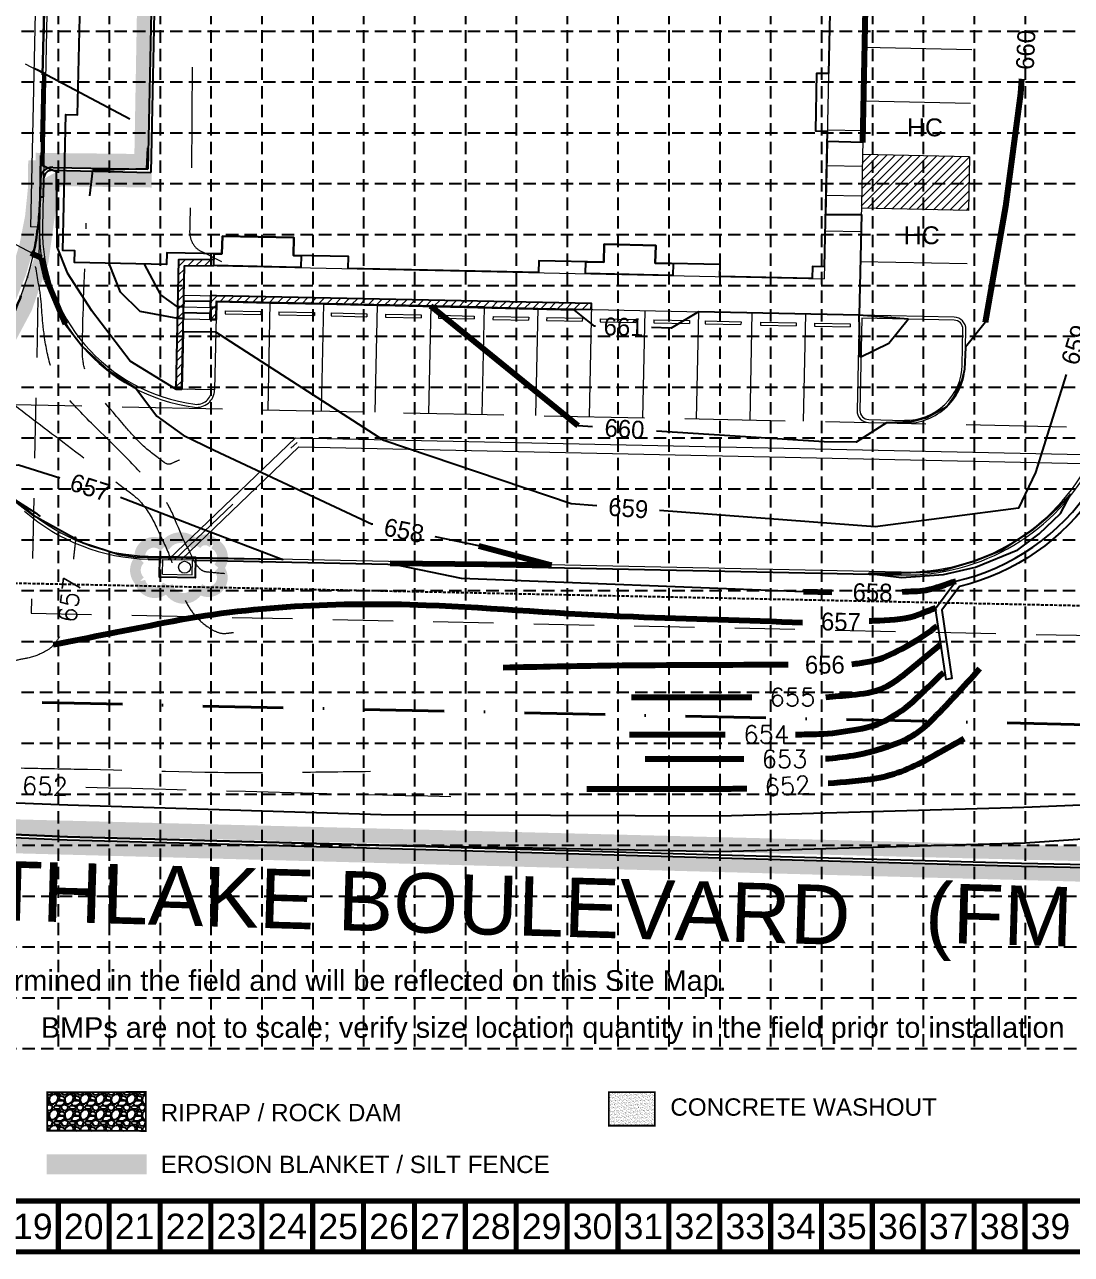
# Model space of a CAD drawing. Header units: inches. Extents: x 74800 to 81377, y 79369 to 83483.
# Drawn here: x 76789 to 78900, y 79369 to 81850 of the extents above; entities that cross this region are included whole.
import ezdxf
from ezdxf.enums import TextEntityAlignment as Align

# ---------------------------------------------------------------- set-up
doc = ezdxf.new("R2010")
doc.units = ezdxf.units.IN
doc.header["$MEASUREMENT"] = 0
for name, pattern in [('ACAD_ISO02W100', [15, 12, -3]), ('DASHED', [9, 6, -3]), ('DGN_STYLE_2', [202.669512, 121.601707, -81.067805]), ('DGN_STYLE_3', [283.737317, 202.669512, -81.067805]), ('DGN_STYLE_4', [324.473889, 162.13561, -81.067805, 0.20267, -81.067805]), ('HIDDEN', [0.375, 0.25, -0.125]), ('HIDDENX2', [9, 6, -3])]:
    doc.linetypes.add(name, pattern=pattern)
for name, color, linetype in [('021-043_BASETOPO_-_BLDGLIN', 3, 'Continuous'), ('021-043_BASETOPO_-_ESMT', 1, 'Continuous'), ('1 PROPOSED CONTOURS', 35, 'Continuous'), ('3', 1, 'Continuous'), ('8-LINES', 3, 'Continuous'), ('BASE', 7, 'Continuous'), ('FIRELANE', 7, 'Continuous'), ('GRID', 254, 'HIDDEN'), ('INLETS', 7, 'Continuous'), ('LEGEND', 7, 'Continuous'), ('LIMITS', 1, 'Continuous'), ('new', 250, 'Continuous'), ('PIPES', 7, 'Continuous'), ('PROP', 3, 'Continuous'), ('SILT FENCE', 200, 'Continuous'), ('SITE', 7, 'Continuous')]:
    doc.layers.add(name, color=color, linetype=linetype)
doc.styles.add("L200'", font='ARIAL.TTF', dxfattribs={"height": 0.001969})
doc.styles.add('ROMANS', font='romans.shx')
doc.styles.get("Standard").update_dxf_attribs({"font": 'ARIAL.TTF'})

msp = doc.modelspace()

# ---------------------------------------------------------------- hatches: boundary and pattern name
at = {"layer": 'BASE'}
h = msp.add_hatch(dxfattribs=at)
h.set_pattern_fill('AR-SAND', color=30, scale=2.706013, style=0)
h.set_pattern_definition([(37.5, (80257.2874, 79425.694), (-0.170461, 5.2140104), [0, -4.11314, 0, -4.600222, 0, -4.397271]), (7.5, (80257.2874, 79425.694), (4.78904, 7.636764), [0, -2.218931, 0, -3.707238, 0, -1.420657]), (327.5, (80253.959, 79425.694), (8.426909, 0.0153135), [0, -1.3530066, 0, -4.870824, 0, -6.359131]), (317.5, (80253.959, 79425.694), (8.134618, 2.375002), [0, -0.676503, 0, -3.1930955, 0, -3.653118])])
h.paths.add_polyline_path([(78060.1, 79628.6), (78060.1, 79696.3), (77967.4, 79696.3), (77967.4, 79628.6)])
at = {"layer": 'LEGEND', "linetype": 'ACAD_ISO02W100'}
h = msp.add_hatch(dxfattribs=at)
h.set_pattern_fill('GRAVEL', color=240, scale=31.264477, style=0)
h.set_pattern_definition([(228.0128, (74610.1659, 78039.5174), (-250.1157623, -281.3803367), [4.2062, -416.41432]), (184.9697, (74607.3521, 78036.391), (375.1737593, 31.2642054), [7.21797, -714.57855]), (132.5104, (74600.1612, 78035.7657), (312.6444818, -343.9095204), [5.08948, -503.85932]), (267.2737, (74587.9681, 78027.9496), (31.2643527, 625.2895532), [6.57298, -650.725]), (292.8337, (74587.6555, 78021.384), (-156.3226957, 375.1736142), [6.44533, -638.08838]), (357.2737, (74590.1566, 78015.4438), (-625.2895532, 31.2643527), [6.57298, -650.725]), (37.6942, (74596.7222, 78015.1311), (-406.43843326, -312.64447202), [8.69243, -860.55001]), (72.2553, (74603.6003, 78020.4461), (218.8516769, 687.81838057), [8.20655, -812.44874]), (121.4296, (74606.1015, 78028.2622), (-250.116075, 406.4380484), [6.59524, -652.92962]), (175.2364, (74602.6624, 78033.8898), (343.9092788, -31.2642125), [7.5295, -368.9447]), (222.3974, (74595.1589, 78034.5151), (-375.17395623, -343.90900165), [9.73726, -963.98935]), (138.8141, (74618.92, 78027.637), (-218.8514325, 187.5867792), [3.32345, -329.02248]), (171.4692, (74616.4188, 78029.8254), (406.43815, -62.5292017), [6.32283, -625.96207]), (225, (74610.166, 78030.763), (-3e-15, -31.26449), [4.42145, -39.79318]), (203.1986, (74607.9774, 78034.515), (156.3223776, 62.528996), [2.38104, -235.72212]), (291.8014, (74605.789, 78033.577), (-31.264474, 93.79344), [3.36728, -164.9971]), (30.9638, (74607.0394, 78030.451), (93.79337, 62.529032), [5.46906, -176.8326]), (161.5651, (74611.729, 78033.265), (62.528968, -31.264427), [3.95467, -94.9123]), (16.3895, (74587.6555, 78033.5772), (312.6448407, 93.7932037), [5.54007, -548.46788]), (70.3462, (74592.9704, 78035.1404), (-125.0577602, -343.909316), [4.6478, -460.13207]), (293.1986, (74611.729, 78039.5174), (-62.528996, 156.3223776), [4.76205, -233.3411]), (343.6105, (74613.605, 78035.1404), (-312.6448407, 93.7932037), [5.54007, -548.46788]), (339.444, (74587.6555, 78014.1932), (-156.3224437, 62.5288292), [5.34247, -261.78134]), (294.7751, (74592.6578, 78012.3173), (-156.3221418, 343.9093562), [4.47639, -443.1628]), (66.8014, (74612.0417, 78008.253), (62.528996, 156.3223776), [4.76205, -233.3411]), (17.354, (74613.9176, 78012.63), (-406.4382667, -125.0577369), [5.2409, -518.84726]), (69.444, (74596.722, 78008.253), (-62.5288292, -156.3224437), [2.67124, -264.45258]), (101.3099, (74610.166, 78008.253), (-31.264403, 125.057932), [1.59418, -157.824]), (165.9638, (74609.853, 78009.816), (93.793449, -31.264416), [6.44533, -122.4614]), (186.009, (74603.6003, 78011.3794), (312.6447642, 31.2644559), [5.97308, -591.33391]), (303.6901, (74607.039, 78027.637), (-31.26452, 62.52894), [4.50903, -108.21664]), (353.1572, (74609.5406, 78023.8852), (531.49609256, -62.52920445), [7.8722, -779.34723]), (60.9454, (74617.3567, 78022.9473), (-125.0579097, -218.8513524), [3.21887, -318.66862]), (90, (74618.92, 78025.76), (-31.26448, 31.26448), [1.87587, -29.3886]), (120.2564, (74602.975, 78012.3173), (125.057749, -218.8514172), [4.3434, -429.9966]), (48.0128, (74600.7865, 78016.069), (250.1157623, 281.3803367), [8.4124, -412.20813]), (0, (74606.414, 78022.322), (31.26448, 31.26448), [8.12876, -23.1357]), (325.3048, (74614.543, 78022.322), (-312.6445925, 218.8516096), [4.94335, -489.39143]), (254.0546, (74618.6073, 78019.508), (-31.264474, -125.057913), [4.55217, -223.05666]), (207.646, (74617.3567, 78015.1311), (-594.0249357, -312.64501315), [7.41171, -733.76083]), (175.4261, (74610.7912, 78011.692), (-406.43822106, 31.26431466), [7.8411, -776.26802])])
h.paths.add_polyline_path([(76834.7, 79618.5), (77033.7, 79618.1), (77033.7, 79696.3), (76834.7, 79696)])
at = {"layer": 'SITE', "linetype": 'Continuous', "lineweight": 0}
h = msp.add_hatch(dxfattribs=at)
h.set_pattern_fill('_USER', style=0)
h.set_pattern_definition([(45, (78601.164, 81523.419), (-8.4853, 8.4853), [])])
h.paths.add_polyline_path([(78692.4, 81474.7), (78694.7, 81582.7), (78478.7, 81587.3), (78476.4, 81479.3)])
h = msp.add_hatch(dxfattribs=at)
h.set_pattern_fill('_USER', style=0)
h.set_pattern_definition([(45, (77104.141, 81298.092), (-8.4853, 8.4853), [])])
h.paths.add_polyline_path([(77109.7, 81268.1), (77109.9, 81280.1), (77110.2, 81292), (77110.4, 81304), (77111.7, 81363.2), (77170.7, 81363.4), (77170.9, 81375.4), (77099.9, 81375.1), (77094.4, 81114.3), (77106.4, 81114.1)])
h = msp.add_hatch(dxfattribs=at)
h.set_pattern_fill('_USER', style=0)
h.set_pattern_definition([(45, (77172.21, 81297.086), (-8.48528, 8.48528), [])])
h.paths.add_polyline_path([(77163.4, 81254.9), (77175.4, 81254.7), (77176.2, 81290.7), (77284.1, 81288.4), (77392.1, 81286.1), (77500.1, 81283.8), (77608.1, 81281.5), (77716, 81279.3), (77824, 81277), (77932, 81274.7), (77932.2, 81286.7), (77176.4, 81302.7), (77164.4, 81302.9), (77164.2, 81290.9), (77163.9, 81278.9), (77163.7, 81266.9)])

# ---------------------------------------------------------------- linework, layer by layer
at = {"layer": '021-043_BASETOPO_-_BLDGLIN', "color": 7, "linetype": 'DGN_STYLE_3', "lineweight": 0}
msp.add_line((75851.2, 81102.6), (79266, 81030.5), dxfattribs=at)
at = {"layer": '021-043_BASETOPO_-_ESMT', "color": 7, "linetype": 'DGN_STYLE_2', "lineweight": 13}
for p, q in [((76820.5, 81502), (76802.8, 80662.4)), ((76802.8, 80662.4), (79362.2, 80608.4))]:
    msp.add_line(p, q, dxfattribs=at)
at = {"layer": '1 PROPOSED CONTOURS', "color": 35, "linetype": 'Continuous', "lineweight": 80}
for p, q in [((78485.1, 81914.8), (78479, 81611.8)), ((78799.3, 81739.9), (78797.5, 81710.8)), ((78797.5, 81710.8), (78767.4, 81482.6)), ((78767.4, 81482.6), (78726.4, 81248.3)), ((76823.3, 81378.4), (76802.3, 81388.4)), ((76823.3, 81378.4), (76833.3, 81334.7)), ((76833.3, 81334.7), (76871.3, 81245.1)), ((77905.2, 81040.1), (77608.1, 81281.5)), ((77705.1, 80798), (77852, 80759.3)), ((77852, 80759.3), (77526.5, 80762.6)), ((78359.8, 80705.8), (78417.1, 80705)), ((78013.3, 80492.8), (78255.5, 80492.8)), ((78009.2, 80417.7), (78201.7, 80417.7))]:
    msp.add_line(p, q, dxfattribs=at)
at = {"layer": '1 PROPOSED CONTOURS', "color": 35, "linetype": 'DGN_STYLE_3', "lineweight": 0}
for p, q in [((76790.2, 81770.6), (76825.8, 81751.7)), ((76712.8, 81437), (76806.9, 81387))]:
    msp.add_line(p, q, dxfattribs=at)
at = {"layer": '1 PROPOSED CONTOURS', "color": 35, "linetype": 'Continuous', "flags": 128}
for points in [[(76808.4, 81761.5), (76828.7, 81752.3), (76825, 81566.3), (76853.1, 81553.5)], [(78479, 81611.8), (78407.6, 81613.5), (78404.3, 81466.7), (78407.6, 81466.8), (78476.9, 81466.8)], [(76853.1, 81553.5), (76854, 81401.1), (76874.8, 81348.6), (76923.9, 81272.9)], [(78476.9, 81466.8), (78471.9, 81263.3), (78471.9, 81263.3)], [(76982.7, 81309.9), (76982.7, 81309.9), (76960, 81367.5)], [(77176.2, 81290.7), (77175.9, 81278.8), (77163.9, 81278.9), (77164.2, 81290.9), (77110.2, 81292), (77109.9, 81280.1), (77097.7, 81280.2), (77063.7, 81304.6), (77030.7, 81366.1)], [(77716, 81279.3), (77176.2, 81290.7), (77175.4, 81254.7), (77163.4, 81254.9), (77163.7, 81266.9), (77163.7, 81266.9), (77109.7, 81268.1), (77109.4, 81256.5), (77098.3, 81256.7), (77022.5, 81271), (76982.7, 81309.9)], [(77940.5, 81241), (77938.6, 81241.1), (77898.1, 81273.8), (77175, 81290.7)], [(77106.4, 81114.1), (77094.4, 81114.3), (77001.8, 81170.8), (76923.9, 81272.9)], [(78474.3, 81178.7), (78471.9, 81263.3), (78147.9, 81270.2), (78092.9, 81237.4), (78053.6, 81238.3)], [(76871.3, 81245.1), (76905.5, 81200.8), (76959.7, 81150.5), (77013.2, 81117.1), (77055.7, 81059.9), (77109.1, 81021.7)], [(78726.4, 81248.3), (78686.6, 81198.8), (78684.5, 81153.7), (78678.9, 81132.1), (78662.6, 81097.1), (78648.9, 81078.7), (78608.3, 81056.3), (78577.2, 81048.5), (78527.3, 81046.1), (78465.8, 81007.5), (78401.9, 81007.6), (78063.3, 81029.7)], [(78474.3, 81178.7), (78531.9, 81207.2), (78570.7, 81255.2), (78471.9, 81263.3)], [(77513.9, 81010.6), (77175, 81229.3), (77108.9, 81229.8), (77106.4, 81114.1)], [(78889.4, 81144), (78827.7, 80945.8), (78793.6, 80874), (78504.4, 80836.2), (78069.8, 80869.1)], [(77109.1, 81021.7), (77171.3, 80991.3), (77489.9, 80842.1)], [(77934.7, 81038.2), (77905.2, 81040.1)], [(77943.4, 80878.7), (77891.4, 80882.6), (77513.9, 81010.6)], [(76982.3, 80896.4), (77137.4, 80836.5), (77309.9, 80770.7), (77065.1, 80773.7), (77060, 80773.8), (77012.9, 80775.1), (76979.9, 80780.3), (76907.3, 80803.4), (76808.2, 80858.6), (76747.9, 80905), (76649.3, 80953.9), (76776.9, 80961.7), (76860.2, 80935.2)], [(78823.1, 80830.9), (78757.7, 80788.1), (78705.7, 80766.9), (78642.1, 80748.1), (78614.5, 80745.3), (78557.8, 80743.3), (78491.5, 80742.1), (78557.5, 80734.1), (78642.1, 80740.2), (78706.6, 80755), (78792.2, 80790.4), (78835, 80822.2), (78878.3, 80863.6), (78899, 80902.8)], [(78823.1, 80830.9), (78851.2, 80854.4), (78874.2, 80876.1), (78899, 80902.8)], [(77491.4, 80841.8), (77489.9, 80842.1)], [(77705.1, 80798), (77617, 80816.1)], [(77526.5, 80762.6), (77669.7, 80733.1), (78359.8, 80705.8)]]:
    msp.add_lwpolyline(points, dxfattribs=at)
at = {"layer": '1 PROPOSED CONTOURS', "color": 35, "linetype": 'DGN_STYLE_3', "flags": 128}
for points in [[(76822.7, 81754.5), (77038.9, 81639.9), (77035.2, 81558.6), (76926.2, 81554.9), (76913.2, 81444)], [(76747.4, 81098.6), (76608.7, 81100), (76656, 80948.2), (76713.5, 80924.7), (76763.3, 80895.3), (76811.3, 80864.6), (76847.2, 80838.4), (76892.7, 80814.9)]]:
    msp.add_lwpolyline(points, dxfattribs=at)
at = {"layer": '1 PROPOSED CONTOURS', "color": 35, "linetype": 'DGN_STYLE_3', "lineweight": 0}
for points, knots in [([(77127.1, 81763.6), (77126.6, 81691.2), (77126.2, 81618.9), (77125.7, 81546.5), (77125.5, 81507.9), (77122.1, 81469.4), (77122.1, 81430.8), (77122, 81416.9), (77129.8, 81400.4), (77142.2, 81394.1), (77156.9, 81386.6), (77171.6, 81379.1), (77186.3, 81371.7)], [0, 0, 0, 0, 0.511964, 0.511964, 0.511964, 0.784733, 0.784733, 0.784733, 0.88351, 0.88351, 0.88351, 1, 1, 1, 1]), ([(77101.9, 80971.5), (77096.1, 80968.9), (77090.3, 80966.3), (77084.5, 80963.6), (77075.7, 80959.7), (77067, 80969.6), (77058.4, 80975.8), (77029.3, 80996.7), (77010.2, 81016.9), (76988.8, 81042.8), (76952.5, 81086.7), (76906.6, 81129.3), (76906.1, 81183.8), (76905.3, 81269), (76912.1, 81354.3), (76913.1, 81439.5), (76913.1, 81442.7), (76913.1, 81445.8), (76913.2, 81448.9)], [0, 0, 0, 0, 0.033296, 0.033296, 0.033296, 0.083556, 0.083556, 0.083556, 0.252128, 0.252128, 0.252128, 0.537241, 0.537241, 0.537241, 0.983748, 0.983748, 0.983748, 1, 1, 1, 1]), ([(77193.2, 80741.8), (77181, 80743), (77168.9, 80744.1), (77156.7, 80745.3), (77135.5, 80747.3), (77128.4, 80777.1), (77117.5, 80795.7), (77098.1, 80829.2), (77090.9, 80869.1), (77066.2, 80898.4), (77048.4, 80919.5), (77029.3, 80939.2), (77010.5, 80959.3), (76965.7, 81007.1), (76916.6, 81048.7), (76873.1, 81100.2), (76842.5, 81136.4), (76834.1, 81185), (76827.8, 81230.7), (76823.8, 81259.7), (76824.2, 81289), (76819.1, 81317.7), (76815.1, 81340.8), (76811, 81363.9), (76806.9, 81387)], [0, 0, 0, 0, 0.046425, 0.046425, 0.046425, 0.127203, 0.127203, 0.127203, 0.272373, 0.272373, 0.272373, 0.37674, 0.37674, 0.37674, 0.625746, 0.625746, 0.625746, 0.800439, 0.800439, 0.800439, 0.911025, 0.911025, 0.911025, 1, 1, 1, 1]), ([(76747.4, 81098.6), (76786.9, 81068.4), (76826.5, 81038.2), (76866.1, 81008), (76913.5, 80971.8), (76961.4, 80936.6), (77008.8, 80900.1), (77040.8, 80875.4), (77055.3, 80833.9), (77073.2, 80797.5), (77090.3, 80762.4), (77095.4, 80723.2), (77113.2, 80687.9), (77123.2, 80668), (77135.5, 80651.8), (77154.9, 80637.4), (77168.2, 80627.6), (77181.9, 80619.9), (77196.7, 80621.7), (77201.3, 80622.3), (77206, 80622.9), (77210.6, 80623.5)], [0, 0, 0, 0, 0.216384, 0.216384, 0.216384, 0.475535, 0.475535, 0.475535, 0.651096, 0.651096, 0.651096, 0.820166, 0.820166, 0.820166, 0.91506, 0.91506, 0.91506, 0.979676, 0.979676, 0.979676, 1, 1, 1, 1]), ([(76892.7, 80814.9), (76891.5, 80804.4), (76890.2, 80794), (76889, 80783.5), (76888.5, 80779.6), (76888.1, 80775.6), (76887.7, 80771.6)], [0, 0, 0, 0, 0.724974, 0.724974, 0.724974, 1, 1, 1, 1]), ([(76859.4, 80614.6), (76856.1, 80609.2), (76852.3, 80604.1), (76848.2, 80599), (76843.7, 80593.4), (76838.1, 80588.9), (76831.7, 80585.4), (76820.1, 80579.2), (76808.3, 80574.3), (76795.8, 80571.8), (76786.1, 80569.9), (76776.4, 80568), (76766.6, 80566)], [0, 0, 0, 0, 0.176465, 0.176465, 0.176465, 0.373222, 0.373222, 0.373222, 0.726663, 0.726663, 0.726663, 1, 1, 1, 1]), ([(76782.4, 80350.1), (76818.1, 80349.4), (76853.8, 80348.7), (76889.5, 80348), (77029.8, 80345.2), (77170.1, 80339.5), (77310.4, 80341.2), (77369.3, 80341.9), (77428.1, 80342.7), (77487, 80343.4)], [0, 0, 0, 0, 0.151992, 0.151992, 0.151992, 0.749419, 0.749419, 0.749419, 1, 1, 1, 1])]:
    msp.add_open_spline(points, degree=3, knots=knots, dxfattribs=at)
at = {"layer": '1 PROPOSED CONTOURS', "color": 35, "linetype": 'Continuous', "lineweight": 80}
for points, knots in [([(78558.9, 80705.7), (78574.8, 80706.8), (78591.1, 80706.1), (78606.7, 80708.9), (78627.3, 80712.6), (78647, 80720.9), (78667.1, 80726.9)], [0, 0, 0, 0, 0.431974, 0.431974, 0.431974, 1, 1, 1, 1]), ([(76847.4, 80599), (76922.1, 80613.8), (76996.9, 80628.6), (77071.7, 80643.3), (77244.5, 80677.4), (77423, 80685.3), (77598.8, 80678.7), (77738, 80673.4), (77877.1, 80660.1), (78016.4, 80655.3), (78130.3, 80651.5), (78244.3, 80647.6), (78358.2, 80643.7)], [0, 0, 0, 0, 0.150751, 0.150751, 0.150751, 0.498942, 0.498942, 0.498942, 0.774581, 0.774581, 0.774581, 1, 1, 1, 1]), ([(78492.6, 80646.8), (78499.4, 80647.1), (78506.1, 80647.4), (78512.9, 80647.7), (78540.5, 80649), (78569.1, 80650.3), (78594.8, 80660.6), (78605.5, 80664.9), (78616.2, 80669.2), (78626.9, 80673.5)], [0, 0, 0, 0, 0.147001, 0.147001, 0.147001, 0.748379, 0.748379, 0.748379, 1, 1, 1, 1]), ([(78457.7, 80559.4), (78467.8, 80560.9), (78477.9, 80562.5), (78488, 80564), (78509.6, 80567.3), (78530, 80576), (78549.7, 80586.1), (78572.6, 80597.9), (78594.6, 80610.4), (78615, 80625.6), (78619.9, 80629.3), (78624.8, 80633), (78629.7, 80636.7)], [0, 0, 0, 0, 0.160811, 0.160811, 0.160811, 0.503709, 0.503709, 0.503709, 0.903638, 0.903638, 0.903638, 1, 1, 1, 1]), ([(78404.9, 80492.8), (78422.5, 80494.5), (78440.1, 80496.1), (78457.7, 80497.8), (78479.2, 80499.8), (78500.8, 80502.2), (78521.2, 80511.6), (78541, 80520.7), (78557.2, 80534), (78573.6, 80547.5), (78594.4, 80564.6), (78615.3, 80581.8), (78636.1, 80599)], [0, 0, 0, 0, 0.20189, 0.20189, 0.20189, 0.449317, 0.449317, 0.449317, 0.691325, 0.691325, 0.691325, 1, 1, 1, 1]), ([(78329.1, 80558.2), (78209.9, 80557.6), (78090.8, 80557.7), (77971.7, 80556.3), (77899.2, 80555.5), (77826.7, 80553.7), (77754.2, 80552.4)], [0, 0, 0, 0, 0.621588, 0.621588, 0.621588, 1, 1, 1, 1]), ([(78404, 80369), (78422.9, 80370.2), (78441.7, 80372.6), (78460.4, 80375.4), (78479.1, 80378.2), (78497.1, 80383.5), (78515.3, 80388.8), (78535.8, 80394.8), (78555.7, 80401.6), (78574.5, 80412.2), (78590.2, 80421), (78603.9, 80431.9), (78616.4, 80444.4), (78633.3, 80461.4), (78650, 80478.3), (78666, 80495.9), (78682.6, 80514.2), (78699.1, 80532.4), (78715.7, 80550.6)], [0, 0, 0, 0, 0.151399, 0.151399, 0.151399, 0.302002, 0.302002, 0.302002, 0.471679, 0.471679, 0.471679, 0.612454, 0.612454, 0.612454, 0.803233, 0.803233, 0.803233, 1, 1, 1, 1]), ([(78344.1, 80417.7), (78359.9, 80418), (78375.7, 80418.3), (78391.5, 80418.7), (78415.2, 80419.2), (78438.7, 80423.2), (78462.3, 80426.9), (78483.6, 80430.3), (78504.2, 80435.4), (78523.9, 80445.3), (78547.8, 80457.4), (78568.6, 80472.5), (78587.4, 80490.4), (78605.8, 80507.9), (78624.2, 80525.4), (78642.6, 80542.9)], [0, 0, 0, 0, 0.140501, 0.140501, 0.140501, 0.352143, 0.352143, 0.352143, 0.54303, 0.54303, 0.54303, 0.774067, 0.774067, 0.774067, 1, 1, 1, 1]), ([(78409.6, 80319.4), (78442.2, 80321.6), (78474.6, 80324.3), (78506.9, 80329.6), (78545.8, 80336.1), (78582.6, 80352.6), (78616.8, 80371.9), (78639.2, 80384.5), (78661.7, 80397.2), (78684.1, 80409.8)], [0, 0, 0, 0, 0.333926, 0.333926, 0.333926, 0.73617, 0.73617, 0.73617, 1, 1, 1, 1]), ([(77923, 80308.3), (78018.3, 80308.3), (78113.5, 80308.3), (78208.8, 80308.3), (78221, 80308.3), (78233.2, 80308.6), (78245.4, 80309)], [0, 0, 0, 0, 0.886332, 0.886332, 0.886332, 1, 1, 1, 1])]:
    msp.add_open_spline(points, degree=3, knots=knots, dxfattribs=at)
msp.add_open_spline([(78040.9, 80368.3), (78107.1, 80368.3), (78173.3, 80368.3), (78239.5, 80368.3)], degree=3, dxfattribs=at)
at = {"layer": '1 PROPOSED CONTOURS', "color": 35, "linetype": 'DGN_STYLE_3', "lineweight": 0}
msp.add_open_spline([(76912.6, 80311.5), (77157.9, 80305.1), (77403.3, 80298.7), (77648.7, 80292.4)], degree=3, dxfattribs=at)
at = {"layer": '8-LINES', "color": 7, "linetype": 'HIDDENX2'}
msp.add_line((75851.2, 80742.5), (79348.3, 80668.7), dxfattribs=at)
at = {"layer": 'BASE', "const_width": 10.3}
for points in [[(74805.2, 79374.1), (81371.6, 79374.1), (81371.6, 83478.1), (74805.2, 83478.1)], [(74907.8, 79476.7), (81269, 79476.7), (81269, 83375.5), (74907.8, 83375.5)]]:
    msp.add_lwpolyline(points, close=True, dxfattribs=at)
at = {"layer": 'BASE', "color": 30, "const_width": 3.38}
msp.add_lwpolyline([(77967.4, 79628.6), (78060.1, 79628.6), (78060.1, 79696.3), (77967.4, 79696.3)], close=True, dxfattribs=at)
at = {"layer": 'BASE', "const_width": 10.3}
for points in [[(76857.2, 79374.1), (76857.2, 79476.7)], [(76959.8, 79374.1), (76959.8, 79476.7)], [(77062.4, 79374.1), (77062.4, 79476.7)], [(77165, 79374.1), (77165, 79476.7)], [(77267.6, 79374.1), (77267.6, 79476.7)], [(77370.2, 79374.1), (77370.2, 79476.7)], [(77472.8, 79374.1), (77472.8, 79476.7)], [(77575.4, 79374.1), (77575.4, 79476.7)], [(77678, 79374.1), (77678, 79476.7)], [(77780.6, 79374.1), (77780.6, 79476.7)], [(77883.2, 79374.1), (77883.2, 79476.7)], [(77985.8, 79374.1), (77985.8, 79476.7)], [(78088.4, 79374.1), (78088.4, 79476.7)], [(78191, 79374.1), (78191, 79476.7)], [(78293.6, 79374.1), (78293.6, 79476.7)], [(78396.2, 79374.1), (78396.2, 79476.7)], [(78498.8, 79374.1), (78498.8, 79476.7)], [(78601.4, 79374.1), (78601.4, 79476.7)], [(78704, 79374.1), (78704, 79476.7)], [(78806.6, 79374.1), (78806.6, 79476.7)]]:
    msp.add_lwpolyline(points, dxfattribs=at)
at = {"layer": 'FIRELANE', "color": 7, "linetype": 'DGN_STYLE_2', "lineweight": 30}
msp.add_line((76842.5, 82545), (76820.5, 81502), dxfattribs=at)
msp.add_line((76842.5, 82545), (76820.5, 81502), dxfattribs=at)
msp.add_arc((76220.7, 81514.6), 600, 288.9396, 358.7917, dxfattribs=at)
msp.add_arc((76220.7, 81514.6), 600, 288.9396, 358.7917, dxfattribs=at)
at = {"layer": 'GRID', "color": 252, "linetype": 'HIDDEN', "ltscale": 100}
for p, q in [((76857.2, 83375.5), (76857.2, 79784)), ((76959.8, 83375.5), (76959.8, 79784)), ((77062.4, 83375.5), (77062.4, 79784)), ((77165, 83375.5), (77165, 79784)), ((77267.6, 83375.5), (77267.6, 79784)), ((77370.2, 83375.5), (77370.2, 79784)), ((77472.8, 83375.5), (77472.8, 79784)), ((77575.4, 83375.5), (77575.4, 79784)), ((77678, 83375.5), (77678, 79784)), ((77780.6, 83375.5), (77780.6, 79784)), ((77883.2, 83375.5), (77883.2, 79784)), ((77985.8, 83375.5), (77985.8, 79784)), ((78088.4, 83375.5), (78088.4, 79784)), ((78191, 83375.5), (78191, 79784)), ((78293.6, 83375.5), (78293.6, 79784)), ((78396.2, 83375.5), (78396.2, 79784)), ((78498.8, 83375.5), (78498.8, 79784)), ((78601.4, 83375.5), (78601.4, 79784)), ((78704, 83375.5), (78704, 79784)), ((78806.6, 83375.5), (78806.6, 79784)), ((74907.8, 81836.5), (81269, 81836.5)), ((74907.8, 81733.9), (81269, 81733.9)), ((74907.8, 81631.3), (81269, 81631.3)), ((74907.8, 81528.7), (81269, 81528.7)), ((74907.8, 81426.1), (81269, 81426.1)), ((74907.8, 81323.5), (81269, 81323.5)), ((74907.8, 81220.9), (81269, 81220.9)), ((74907.8, 81118.3), (81269, 81118.3)), ((74907.8, 81015.7), (81269, 81015.7)), ((74907.8, 80913.1), (81269, 80913.1)), ((74907.8, 80810.5), (81269, 80810.5)), ((74907.8, 80707.9), (81269, 80707.9)), ((74907.8, 80605.3), (81269, 80605.3)), ((74907.8, 80502.7), (81269, 80502.7)), ((74907.8, 80400.1), (81269, 80400.1)), ((74907.8, 80297.5), (81269, 80297.5)), ((74910.1, 80194.4), (81271.3, 80194.4)), ((74910.1, 80091.8), (81271.3, 80091.8)), ((74910.1, 79989.2), (81271.3, 79989.2)), ((74910.1, 79886.6), (81271.3, 79886.6)), ((74910.1, 79784), (81271.3, 79784))]:
    msp.add_line(p, q, dxfattribs=at)
at = {"layer": 'INLETS', "color": 5, "linetype": 'Continuous', "lineweight": 13}
for p, q in [((77062.2, 80776.9), (77134.2, 80775.4)), ((77133.3, 80733.4), (77134.2, 80775.4)), ((77061.3, 80735), (77133.3, 80733.4))]:
    msp.add_line(p, q, dxfattribs=at)
at = {"layer": 'INLETS', "color": 5, "linetype": 'DGN_STYLE_2', "lineweight": 13}
for p, q in [((77067.4, 80740.8), (77068.1, 80770.8)), ((77068.1, 80770.8), (77128.1, 80769.6)), ((77127.4, 80739.6), (77128.1, 80769.6)), ((77067.4, 80740.8), (77127.4, 80739.6))]:
    msp.add_line(p, q, dxfattribs=at)
at = {"layer": 'INLETS', "color": 5, "linetype": 'Continuous', "lineweight": 13}
msp.add_circle((77111.8, 80755), 12, dxfattribs=at)
at = {"layer": 'LEGEND', "color": 170, "ltscale": 100, "const_width": 21.6}
msp.add_lwpolyline([(77071, 80795.8, 0.520567), (77071, 80795.8, 0.765195), (77022.1, 80771.2, 0.417879), (77021.8, 80726.9, 0.6649), (77077.7, 80718.4, 0.744833), (77140.7, 80713.1, 0.975642), (77179.9, 80753.6, 0.520567), (77170.2, 80802.5, 0.520567), (77134.3, 80799.2, 0.540264), (77071, 80795.8)], format="xyb", close=True, dxfattribs=at)
at = {"layer": 'LEGEND', "color": 240, "const_width": 3.91}
msp.add_lwpolyline([(76834.7, 79618.5), (77033.7, 79618.1), (77033.7, 79696.3), (76834.7, 79696)], close=True, dxfattribs=at)
at = {"layer": 'LEGEND', "color": 84, "const_width": 40.6}
msp.add_lwpolyline([(76833.7, 79550.6), (77035.7, 79550.6)], dxfattribs=at)
at = {"layer": 'LIMITS', "linetype": 'DASHED', "ltscale": 30, "const_width": 30}
msp.add_lwpolyline([(79423.5, 80122.4), (76499.9, 80200.2, -0.709455), (76317.9, 80918.8), (76488.6, 81005.6, 0.282662), (76811.5, 81575.9), (77025.4, 81573.5), (77042.2, 82511.5)], format="xyb", dxfattribs=at)
at = {"layer": 'new', "color": 7}
for p, q in [((77058.3, 82529.4), (77037.8, 81557.6)), ((77064.5, 82535.3), (77043.7, 81551.5)), ((76821.4, 81538.4), (76820.6, 81502)), ((76827.4, 81538.3), (76826.6, 81501.8)), ((76845.8, 81555.6), (77043.7, 81551.5)), ((76845.9, 81561.6), (77037.8, 81557.6)), ((76820.6, 81502), (76826.6, 81501.8))]:
    msp.add_line(p, q, dxfattribs=at)
at = {"layer": 'new', "color": 7, "flags": 128}
for points in [[(79413.7, 80295), (78804.1, 80270.2), (78190.9, 80253.1), (77508.1, 80255.8), (76876.6, 80275.3), (76548.6, 80287.9)], [(75851.3, 80244.4), (76272.7, 80237.1), (76875.6, 80211.3), (77503.5, 80194.1), (78191.7, 80175), (78799.6, 80158.1), (79258, 80148.5)], [(75851.3, 80238.4), (76272.5, 80231.1), (76875.4, 80205.3), (77503.4, 80188.1), (78191.5, 80169), (78799.4, 80152.1), (79258, 80142.5)], [(79416.6, 80240.9), (78806.6, 80198.2), (78191.8, 80181.1), (77503.5, 80194.1), (76875.6, 80211.3), (76272.7, 80237.1)]]:
    msp.add_lwpolyline(points, dxfattribs=at)
at = {"layer": 'new', "color": 7}
for radius, end in [(24, 178.7916), (18, 177.951)]:
    msp.add_arc((76845.4, 81537.7), radius, 88.7917, end, dxfattribs=at)
at = {"layer": 'PIPES', "color": 5, "linetype": 'Continuous', "lineweight": 13}
for p, q in [((77079.3, 80770.6), (77335.2, 81015.8)), ((77104.8, 80770), (77342.2, 80997.7)), ((77335.2, 81015.8), (79179.6, 80976.9)), ((77342.2, 80997.7), (79173.8, 80959)), ((77061.3, 80735), (77062.2, 80776.9))]:
    msp.add_line(p, q, dxfattribs=at)
at = {"layer": 'PIPES', "color": 5, "linetype": 'DGN_STYLE_4', "lineweight": 13}
msp.add_line((77092.1, 80770.3), (77338.7, 81006.8), dxfattribs=at)
at = {"layer": 'PROP', "color": 7, "linetype": 'DGN_STYLE_4', "lineweight": 30}
msp.add_line((76842.9, 82558.8), (76820.4, 81502), dxfattribs=at)
at = {"layer": 'PROP', "color": 7, "linetype": 'DGN_STYLE_4', "lineweight": 40}
msp.add_line((75851.2, 80502.4), (79451.6, 80426.5), dxfattribs=at)
at = {"layer": 'PROP', "color": 7, "linetype": 'DGN_STYLE_4', "lineweight": 30}
msp.add_arc((76220.6, 81514.7), 600, 288.9394, 358.7918, dxfattribs=at)
at = {"layer": 'SILT FENCE', "ltscale": 500, "const_width": 30}
msp.add_lwpolyline([(77045.4, 81535.9), (76859.6, 81538.5), (76844.4, 81530.3), (76822.5, 81372.4), (76789.7, 81278.6), (76738.4, 81182.4), (76694.5, 81117.8), (76634.1, 81052.8), (76513.5, 80970.8), (76430.6, 80931.9, 0.842246), (76509.3, 80238), (79423.6, 80164.4, 0.637376), (79684.4, 80759.9), (79665.2, 80907.8), (79715.6, 81001), (79605.6, 82170.8, 0.253451), (79337.6, 82493.8), (78427.8, 82846.1)], format="xyb", dxfattribs=at)
at = {"layer": 'SITE', "color": 7, "linetype": 'Continuous', "lineweight": 13}
for p, q in [((76824.5, 82541.2), (76801.3, 81441.4)), ((76842.4, 82540.8), (76819.3, 81443.5)), ((76848.4, 82540.7), (76825.2, 81440.9)), ((78414.4, 81936.7), (78401.4, 81336.8)), ((78485.7, 81917.2), (78471.9, 81263.3)), ((78699.2, 81798.6), (78483.3, 81803.2)), ((78696.9, 81690.7), (78481, 81695.2)), ((78479.7, 81635.2), (78407.8, 81636.8)), ((78694.7, 81582.7), (78478.7, 81587.3)), ((78478.2, 81563.3), (78406.3, 81564.8)), ((78694.7, 81582.7), (78692.4, 81474.7)), ((78476.9, 81503.3), (78405, 81504.8)), ((78692.4, 81474.7), (78476.4, 81479.3)), ((76819.2, 81441), (76801.3, 81441.4)), ((78475.4, 81431.3), (78403.5, 81432.8)), ((77099.9, 81375.1), (77094.4, 81114.3)), ((77170.9, 81375.4), (77099.9, 81375.1)), ((77170.7, 81363.4), (77111.7, 81363.2)), ((78690.1, 81366.7), (78474.1, 81371.3)), ((77111.7, 81363.2), (77106.4, 81114.1)), ((77177.7, 81362.6), (78401.4, 81336.8)), ((77110.2, 81292), (77164.2, 81290.9)), ((77110.4, 81304), (77176.4, 81302.7)), ((77164.4, 81302.9), (77163.4, 81254.9)), ((77164.4, 81302.9), (77932.2, 81286.7)), ((77176.2, 81290.7), (77172.4, 81112.7)), ((77176.2, 81290.7), (78471.9, 81263.3)), ((77109.7, 81268.1), (77163.7, 81266.9)), ((77109.9, 81280.1), (77163.9, 81278.9)), ((77193.8, 81272.3), (77193.6, 81266.3)), ((77193.6, 81266.3), (77265.6, 81264.8)), ((77193.8, 81272.3), (77265.8, 81270.8)), ((77265.8, 81270.8), (77265.6, 81264.8)), ((77284.1, 81288.4), (77279.6, 81072.4)), ((77301.7, 81270), (77301.6, 81264)), ((77301.7, 81270), (77373.7, 81268.5)), ((77373.7, 81268.5), (77373.6, 81262.5)), ((77392.1, 81286.1), (77387.6, 81070.1)), ((77407.3, 81267.8), (77407.2, 81261.8)), ((77407.3, 81267.8), (77479.3, 81266.3)), ((77479.3, 81266.3), (77479.2, 81260.3)), ((77500.1, 81283.8), (77495.5, 81067.9)), ((77516.8, 81265.5), (77516.7, 81259.5)), ((77516.8, 81265.5), (77588.8, 81263.9)), ((77608.1, 81281.5), (77603.5, 81065.6)), ((77716, 81279.3), (77711.5, 81063.3)), ((77824, 81277), (77819.5, 81061)), ((77932.2, 81286.7), (77927.4, 81058.8)), ((78040, 81272.4), (78035.4, 81056.5)), ((78147.9, 81270.2), (78143.4, 81054.2)), ((78255.9, 81267.9), (78251.4, 81051.9)), ((78363.9, 81265.6), (78359.3, 81049.6)), ((77301.6, 81264), (77373.6, 81262.5)), ((77407.2, 81261.8), (77479.2, 81260.3)), ((77516.7, 81259.5), (77588.7, 81257.9)), ((77588.8, 81263.9), (77588.7, 81257.9)), ((77623.8, 81263.2), (77623.6, 81257.2)), ((77623.6, 81257.2), (77695.6, 81255.7)), ((77623.8, 81263.2), (77695.7, 81261.7)), ((77695.7, 81261.7), (77695.6, 81255.7)), ((77733.8, 81260.9), (77733.7, 81254.9)), ((77733.7, 81254.9), (77805.7, 81253.4)), ((77733.8, 81260.9), (77805.8, 81259.4)), ((77805.8, 81259.4), (77805.7, 81253.4)), ((77842, 81258.6), (77841.9, 81252.6)), ((77841.9, 81252.6), (77913.9, 81251.1)), ((77842, 81258.6), (77914, 81257.1)), ((77914, 81257.1), (77913.9, 81251.1)), ((77950.1, 81256.3), (77950, 81250.3)), ((77950, 81250.3), (78022, 81248.8)), ((77950.1, 81256.3), (78022.1, 81254.8)), ((78022.1, 81254.8), (78022, 81248.8)), ((78058.3, 81254), (78058.2, 81248)), ((78058.2, 81248), (78130.2, 81246.5)), ((78058.3, 81254), (78130.3, 81252.5)), ((78130.3, 81252.5), (78130.2, 81246.5)), ((78161.9, 81251.9), (78161.8, 81245.9)), ((78161.8, 81245.9), (78233.8, 81244.3)), ((78161.9, 81251.9), (78233.9, 81250.3)), ((78233.9, 81250.3), (78233.8, 81244.3)), ((78273.4, 81249.5), (78273.2, 81243.5)), ((78273.2, 81243.5), (78345.2, 81242)), ((78273.4, 81249.5), (78345.4, 81248)), ((78345.4, 81248), (78345.2, 81242)), ((78382.3, 81247.2), (78382.2, 81241.2)), ((78382.2, 81241.2), (78454.1, 81239.7)), ((78382.3, 81247.2), (78454.3, 81245.7)), ((78454.3, 81245.7), (78454.1, 81239.7)), ((78471.9, 81263.3), (78467.8, 81071.4)), ((78663.8, 81259.3), (78471.9, 81263.3)), ((78477.7, 81257.2), (78473.8, 81071.2)), ((78663.7, 81253.3), (78477.7, 81257.2)), ((78679.8, 81162.9), (78681.3, 81234.9)), ((78685.8, 81162.8), (78687.3, 81234.8)), ((77172.4, 81112.7), (77094.4, 81114.3)), ((77118.4, 81113.8), (77106.4, 81114.1)), ((78491.3, 81046.9), (78563.3, 81045.3)), ((78491.4, 81052.9), (78563.4, 81051.3)), ((77038.3, 80777.4), (78557, 80745.4))]:
    msp.add_line(p, q, dxfattribs=at)
at = {"layer": 'SITE', "color": 7, "linetype": 'Continuous', "lineweight": 0}
msp.add_line((77109.4, 81256.1), (77175.4, 81254.7), dxfattribs=at)
at = {"layer": 'SITE', "color": 7, "linetype": 'Continuous', "flags": 128}
for points in [[(78416.9, 82056.7), (78410.3, 81750.7), (78386.3, 81751.2), (78383.8, 81635.3), (78407.8, 81634.8), (78401.9, 81360.8), (78377.9, 81361.3), (78377.4, 81337.3), (78191.5, 81341.4), (78192, 81365.4), (78061, 81368.2), (78061.8, 81404.2), (77957.8, 81406.4), (77957, 81370.4), (77826.1, 81373.3), (77825.5, 81349.3), (77441.6, 81357.5), (77442.1, 81381.5), (77331.2, 81383.9), (77331.9, 81419.9), (77188, 81423), (77187.2, 81387), (77076.2, 81389.4), (77075.7, 81365.4), (76889.8, 81369.5), (76890.3, 81393.5), (76866.3, 81394), (76872.2, 81667.9), (76896.2, 81667.4), (76901.1, 81893.3)], [(78416.9, 82056.7), (78410.3, 81750.7), (78386.3, 81751.2), (78383.8, 81635.3), (78407.8, 81634.8), (78401.9, 81360.8), (78377.9, 81361.3), (78377.4, 81337.3), (78191.5, 81341.4), (78192, 81365.4), (78061, 81368.2), (78061.8, 81404.2), (77957.8, 81406.4), (77957, 81370.4), (77826.1, 81373.3), (77825.5, 81349.3), (77441.6, 81357.5), (77442.1, 81381.5), (77331.2, 81383.9), (77331.9, 81419.9), (77188, 81423), (77187.2, 81387), (77076.2, 81389.4), (77075.7, 81365.4), (76889.8, 81369.5), (76890.3, 81393.5), (76866.3, 81394), (76872.2, 81667.9), (76896.2, 81667.4), (76901.1, 81893.3)], [(77038.2, 80771.5), (77062.1, 80770.9)], [(77134.1, 80769.4), (78556.8, 80739.4)]]:
    msp.add_lwpolyline(points, dxfattribs=at)
for points in [[(77346.6, 81359.6), (77170.7, 81363.4), (77171.2, 81387.4), (77187.2, 81387), (77188, 81423), (77331.9, 81419.9), (77331.2, 81383.9), (77347.2, 81383.6)], [(77346.6, 81359.6), (77170.7, 81363.4), (77171.2, 81387.4), (77187.2, 81387), (77188, 81423), (77331.9, 81419.9), (77331.2, 81383.9), (77347.2, 81383.6)], [(78096.5, 81343.4), (77920.5, 81347.2), (77921, 81371.2), (77957, 81370.4), (77957.8, 81406.4), (78061.8, 81404.2), (78061, 81368.2), (78097, 81367.4)], [(78096.5, 81343.4), (77920.5, 81347.2), (77921, 81371.2), (77957, 81370.4), (77957.8, 81406.4), (78061.8, 81404.2), (78061, 81368.2), (78097, 81367.4)], [(77109.7, 81268.1), (77109.9, 81280.1), (77110.2, 81292), (77110.4, 81304), (77111.7, 81363.2), (77170.7, 81363.4), (77170.9, 81375.4), (77099.9, 81375.1), (77094.4, 81114.3), (77106.4, 81114.1)], [(77163.4, 81254.9), (77175.4, 81254.7), (77176.2, 81290.7), (77284.1, 81288.4), (77392.1, 81286.1), (77500.1, 81283.8), (77608.1, 81281.5), (77716, 81279.3), (77824, 81277), (77932, 81274.7), (77932.2, 81286.7), (77176.4, 81302.7), (77164.4, 81302.9), (77164.2, 81290.9), (77163.9, 81278.9), (77163.7, 81266.9)], [(77062.2, 80776.9), (77134.2, 80775.4), (77133.3, 80733.4), (77061.3, 80735)]]:
    msp.add_lwpolyline(points, close=True, dxfattribs=at)
msp.add_lwpolyline([(78941.4, 80917.4), (79015.1, 80932.6), (79178.6, 80873.5), (79274.2, 80879.3), (79274.9, 80867.3), (79176.8, 80861.3), (79014.2, 80920.2), (78948.6, 80906.6, -0.187079), (78674.2, 80716.2), (78638.9, 80668.7), (78659.2, 80530.3), (78647.4, 80528.5), (78626.3, 80671.9), (78667.1, 80726.9, 0.192361), (78941.4, 80917.4)], format="xyb", close=True, dxfattribs=at)
at = {"layer": 'SITE', "color": 7, "linetype": 'Continuous', "lineweight": 13}
for centre, radius, start, end in [((76220.7, 81514.6), 600, 288.9396, 358.7917), ((76220.7, 81514.6), 600, 288.9396, 358.7917), ((77179.2, 81434.6), 360, 178.5949, 262.4126), ((77179.2, 81434.6), 354, 178.9901, 262.4126), ((78663.3, 81235.3), 18, 358.7917, 88.7917), ((78663.3, 81235.3), 24, 358.7917, 88.7917), ((78565.8, 81165.3), 120, 268.7916, 358.7917), ((78565.8, 81165.3), 114, 268.7915, 358.7917), ((77136.4, 81113.5), 36, 262.4126, 358.7916), ((77136.4, 81113.5), 30, 262.4126, 358.7916), ((78491.8, 81070.9), 24, 178.7916, 268.7917), ((78491.8, 81070.9), 18, 178.7916, 268.7917), ((76540, 80583.9), 384, 48.7542, 110.7255), ((78565.8, 81165.3), 426, 268.7916, 332.9312), ((78565.9, 81165.2), 419.9, 268.7807, 332.9352), ((77046.4, 81161.4), 390, 228.7542, 268.7916), ((77046.4, 81161.4), 384, 228.7542, 268.7916)]:
    msp.add_arc(centre, radius, start, end, dxfattribs=at)

# ---------------------------------------------------------------- texts
at = {"layer": '1 PROPOSED CONTOURS', "color": 35, "linetype": 'Continuous', "lineweight": 30, "char_height": 36, "attachment_point": 5, "line_spacing_factor": 0.722892, "style": 'ROMANS'}
for s, insert, rotation in [('\\Fbigfont.shx;660', (78808.2, 81798.6), 87.56), ('\\Fbigfont.shx;661', (77997.1, 81239.7), 358.632), ('\\Fbigfont.shx;659', (78907.6, 81203.5), 72.8973), ('\\Fbigfont.shx;660', (77999, 81033.9), 356.2546), ('\\Fbigfont.shx;657', (76921.2, 80915.8), 342.3758), ('\\Fbigfont.shx;659', (78006.6, 80873.9), 355.6732), ('\\Fbigfont.shx;658', (77554.2, 80828.9), 348.4241), ('\\Fbigfont.shx;658', (78499.2, 80703.9), 359.1976), ('\\Fbigfont.shx;657', (78435.4, 80644.8), 359.1976), ('\\Fsimplex.shx;652', (78327.6, 80313.8), 4.143)]:
    msp.add_mtext(s, dxfattribs=dict(at, insert=insert, rotation=rotation))
at = {"layer": '1 PROPOSED CONTOURS', "color": 35, "linetype": 'Continuous', "lineweight": 0, "char_height": 36, "attachment_point": 5, "line_spacing_factor": 0.722892, "style": 'ROMANS'}
for s, insert, rotation in [('\\Fsimplex.shx;657', (76880.5, 80689.7), 82.8818), ('\\Fsimplex.shx;652', (76830.3, 80313.6), 358.511)]:
    msp.add_mtext(s, dxfattribs=dict(at, insert=insert, rotation=rotation))
at = {"layer": '1 PROPOSED CONTOURS', "color": 35, "linetype": 'Continuous', "lineweight": 30, "char_height": 36, "attachment_point": 5, "line_spacing_factor": 0.722892, "style": 'ROMANS'}
for s, insert in [('\\Fbigfont.shx;656', (78402.9, 80558.2)), ('\\Fsimplex.shx;655', (78337.8, 80492.8)), ('\\Fsimplex.shx;654', (78284.9, 80417.7)), ('\\Fsimplex.shx;653', (78321.8, 80368.3))]:
    msp.add_mtext(s, dxfattribs=dict(at, insert=insert))
at = {"layer": '3', "color": 7}
for s, p in [('SOUTHLAKE BOULEVARD', (77407.1, 80083.4)), ('(FM 1709)', (78991.8, 80047))]:
    msp.add_text(s, height=120, rotation=358.32, dxfattribs=at).set_placement(p, align=Align.MIDDLE_CENTER)
at = {"layer": 'BASE', "color": 7, "style": "L200'"}
for s, height, p in [('Location of construction entrance and concrete washout will be determined in the field and will be reflected on this Site Map.', 41.6088, (75019.5, 79900.6)), ('BMPs are not to scale; verify size location quantity in the field prior to installation', 41.609, (76822.1, 79805.8))]:
    msp.add_text(s, height=height, dxfattribs=at).set_placement(p)
at = {"layer": 'BASE'}
for s, p in [('19', (76805.9, 79425.4)), ('20', (76908.5, 79425.4)), ('21', (77011.1, 79425.4)), ('22', (77113.7, 79425.4)), ('23', (77216.3, 79425.4)), ('24', (77318.9, 79425.4)), ('25', (77421.5, 79425.4)), ('26', (77524.1, 79425.4)), ('27', (77626.7, 79425.4)), ('28', (77729.3, 79425.4)), ('29', (77831.9, 79425.4)), ('30', (77934.5, 79425.4)), ('31', (78037.1, 79425.4)), ('32', (78139.7, 79425.4)), ('33', (78242.3, 79425.4)), ('34', (78344.9, 79425.4)), ('35', (78447.5, 79425.4)), ('36', (78550.1, 79425.4)), ('37', (78652.7, 79425.4)), ('38', (78755.3, 79425.4)), ('39', (78857.9, 79425.4))]:
    msp.add_text(s, height=51.3, dxfattribs=at).set_placement(p, align=Align.MIDDLE_CENTER)
at = {"layer": 'LEGEND', "style": "L200'"}
for s, p in [('CONCRETE WASHOUT', (78091.3, 79648.7)), ('RIPRAP / ROCK DAM', (77063.7, 79637.6)), ('EROSION BLANKET / SILT FENCE', (77063.6, 79533))]:
    msp.add_text(s, height=34.986, dxfattribs=at).set_placement(p)
at = {"layer": 'SITE', "color": 7, "linetype": 'Continuous', "lineweight": 13}
for p in [(78568.5, 81624.2), (78562, 81406.6)]:
    msp.add_text('HC', height=36, dxfattribs=at).set_placement(p)

doc.saveas('drawing.dxf')
